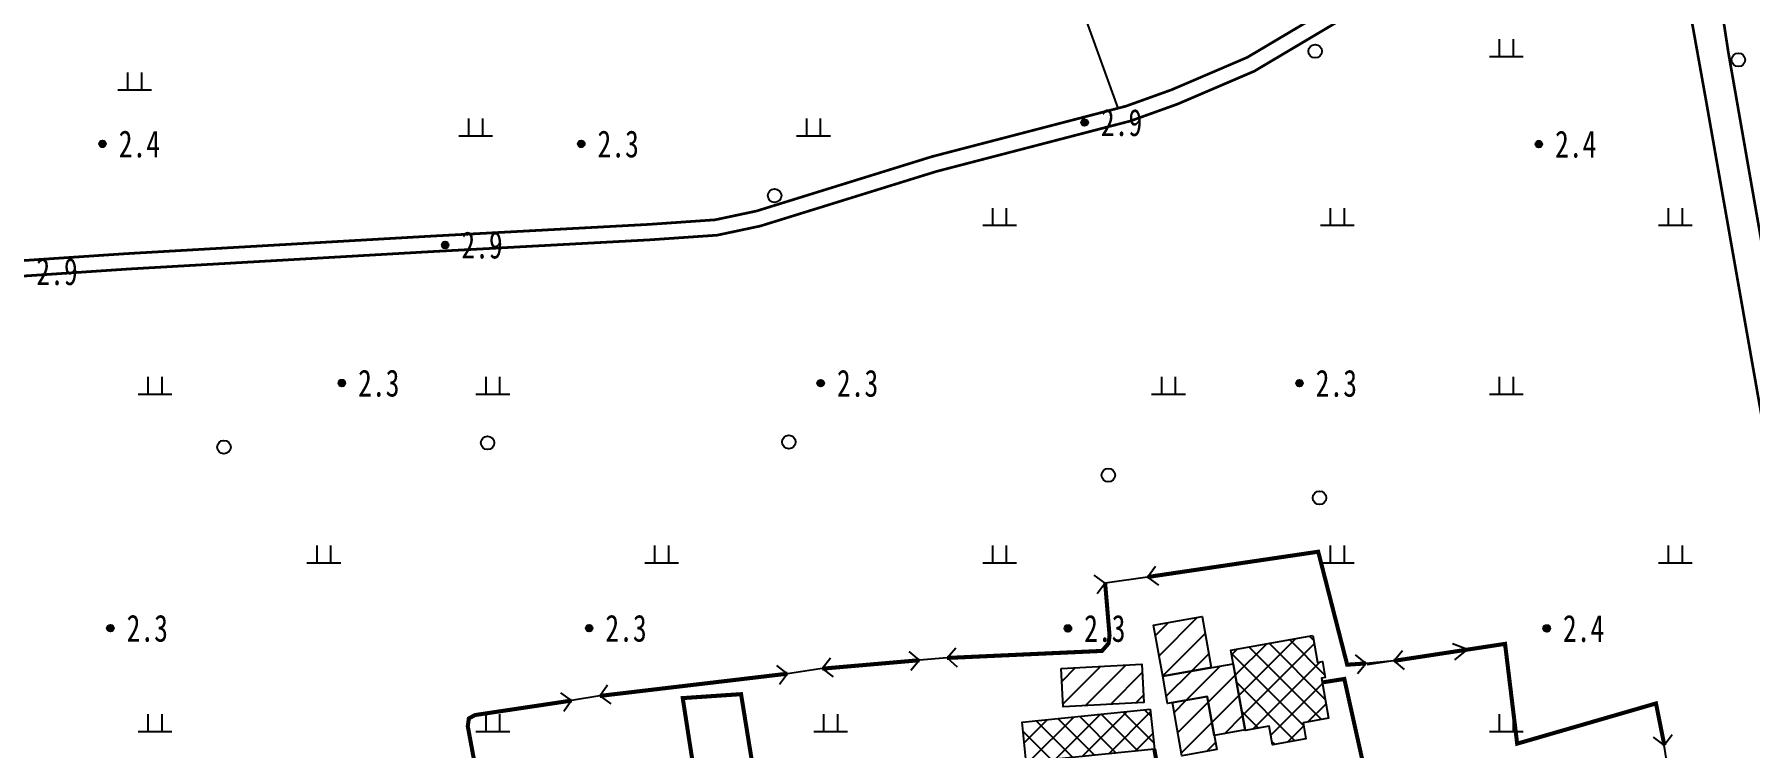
# Model space of a CAD drawing. Header units: metres. Extents: x 494039 to 619385, y 3351420 to 3402703.
# Drawn here: x 589302.3 to 589556.1, y 3393084 to 3393189.7 of the extents above; entities that cross this region are included whole.
import ezdxf
from ezdxf.enums import TextEntityAlignment as Align

# ---------------------------------------------------------------- set-up
doc = ezdxf.new("R2010")
doc.units = ezdxf.units.M
for name, pattern in [('2180', [0]), ('2430', [0]), ('9610', [0])]:
    doc.linetypes.add(name, pattern=pattern)
for name, color, linetype in [('220200', 130, 'Continuous'), ('220900', 130, '2180'), ('261301', 141, 'Continuous'), ('310300', 8, 'Continuous'), ('310500', 8, 'Continuous'), ('380201', 8, '2430'), ('420500', 8, 'Continuous'), ('510301', 8, 'Continuous'), ('720100', 8, 'Continuous'), ('810100', 8, '9610'), ('810302', 8, 'Continuous')]:
    doc.layers.add(name, color=color, linetype=linetype)
pattern_1 = [(45, (0, 0), (-1.767766953, 1.767766953), []), (135, (0, 0), (-1.767766953, -1.767766953), [])]
pattern_2 = [(45, (0, 0), (-1.767766953, 1.767766953), [])]

# ---------------------------------------------------------------- blocks, each defined once
blk = doc.blocks.new('gc170')
at = {"linetype": 'Continuous'}
blk.add_circle((0, 0), 0.5, dxfattribs=at)
blk = doc.blocks.new('gu')
at = {"flags": 128}
for points in [[(3.75, 0), (-3.75, 0)], [(2.71, -0.6), (3.75, 0), (3.75, 0), (2.71, 0.6)]]:
    blk.add_lwpolyline(points, dxfattribs=at)
blk = doc.blocks.new('p_point')
for radius in [0.25, 0.2, 0.15, 0.1, 0.05]:
    blk.add_circle((0, 0), radius)
blk.add_point((0, 0))
blk = doc.blocks.new('vm')
at = {"linetype": 'Continuous'}
for p, q in [((-0.5, 0), (-0.5, 1.3)), ((0.5, 1.3), (0.5, 0)), ((1.25, 0), (-1.25, 0))]:
    blk.add_line(p, q, dxfattribs=at)
blk = doc.blocks.new('1-3&1-4')
at = {"layer": '310300', "linetype": 'Continuous'}
h = blk.add_hatch(dxfattribs=at)
h.set_pattern_fill('ANSI31', color=8, scale=20, style=0)
h.set_pattern_definition(pattern_2)
h.paths.add_polyline_path([(589469.2683, 3393094.5793), (589467.9125, 3393102.1512), (589475.1125, 3393103.4405), (589476.4683, 3393095.8685)])
h = blk.add_hatch(dxfattribs=at)
h.set_pattern_fill('ANSI31', color=8, scale=20, style=0)
h.set_pattern_definition(pattern_2)
h.paths.add_polyline_path([(589454.2252, 3393095.75), (589466.183, 3393096.3932), (589466.4896, 3393090.6938), (589454.5318, 3393090.0506)])
h = blk.add_hatch(dxfattribs=at)
h.set_pattern_fill('ANSI31', color=8, scale=20, style=0)
h.set_pattern_definition(pattern_2)
h.paths.add_polyline_path([(589481.4569, 3393086.6257), (589476.8931, 3393085.8085), (589475.8564, 3393091.5983), (589469.9902, 3393090.5479), (589469.2683, 3393094.5793), (589479.6983, 3393096.4469)])
h = blk.add_hatch(dxfattribs=at)
h.set_pattern_fill('ANSI31', color=8, scale=20, style=0)
h.set_pattern_definition(pattern_2)
h.paths.add_polyline_path([(589475.8564, 3393091.5983), (589477.2648, 3393083.733), (589472.1101, 3393082.81), (589470.7018, 3393090.6753)])
at = {"layer": '310500', "linetype": 'Continuous'}
h = blk.add_hatch(dxfattribs=at)
h.set_pattern_fill('ANSI37', color=8, scale=20, style=0)
h.set_pattern_definition(pattern_1)
h.paths.add_polyline_path([(589491.4877, 3393100.6347), (589492.2028, 3393096.6411), (589492.9025, 3393096.7664), (589493.3244, 3393094.4103), (589492.7663, 3393094.3104), (589493.8302, 3393088.3687), (589490.0426, 3393087.6905), (589490.465, 3393085.3312), (589485.52, 3393084.4458), (589485.0314, 3393087.1745), (589481.4727, 3393086.5373), (589479.338, 3393098.4592)])
h = blk.add_hatch(dxfattribs=at)
h.set_pattern_fill('ANSI37', color=8, scale=20, style=0)
h.set_pattern_definition(pattern_1)
h.paths.add_polyline_path([(589467.4344, 3393089.7216), (589468.0391, 3393083.7864), (589449.0782, 3393081.8545), (589448.4735, 3393087.7897)])
at = {"layer": '220200', "color": 141, "linetype": 'Continuous', "const_width": 0.6, "elevation": 2.9279, "flags": 128}
for points in [[(589467.0269, 3393109.2901), (589492.2854, 3393113.039), (589496.5749, 3393096.2969), (589499.3643, 3393096.4862)], [(589437.3504, 3393097.2967), (589460.2888, 3393098.3396), (589461.2496, 3393099.4436), (589461.4073, 3393100.6014), (589460.7548, 3393108.3803)], [(589503.4844, 3393096.8686), (589519.9369, 3393099.3869), (589521.7316, 3393084.6002), (589542.2738, 3393090.5584), (589543.51, 3393084.3643)], [(589418.8947, 3393095.7122), (589433.2951, 3393096.9639)], [(589385.9614, 3393091.6731), (589413.7638, 3393094.968)]]:
    blk.add_lwpolyline(points, dxfattribs=at)
at = {"layer": '220200', "color": 141, "linetype": 'Continuous', "const_width": 0.6, "flags": 128}
blk.add_lwpolyline([(589364.0303, 3393055.8801), (589371.8635, 3393057.8528), (589366.4284, 3393087.1805), (589366.5861, 3393088.3381), (589367.5066, 3393088.8404), (589381.8026, 3393090.9848)], dxfattribs=at)
at = {"layer": '220900', "color": 141, "linetype": 'Continuous'}
for p, q in [((589467.0269, 3393109.2901), (589468.2235, 3393110.8927)), ((589460.7548, 3393108.3803), (589459.1522, 3393109.5769)), ((589460.7548, 3393108.3803), (589459.5582, 3393106.7777)), ((589467.0269, 3393109.2901), (589468.6295, 3393108.0935)), ((589433.2951, 3393096.9639), (589431.77, 3393098.2577)), ((589437.3504, 3393097.2967), (589438.6442, 3393098.8218)), ((589503.4844, 3393096.8686), (589504.7619, 3393098.4075)), ((589413.7638, 3393094.968), (589412.1612, 3393096.1646)), ((589418.8947, 3393095.7122), (589420.0913, 3393097.3148)), ((589418.8947, 3393095.7122), (589420.4973, 3393094.5156)), ((589433.2951, 3393096.9639), (589432.0013, 3393095.4388)), ((589437.3504, 3393097.2967), (589438.8755, 3393096.0029)), ((589499.3643, 3393096.4862), (589497.8254, 3393097.7637)), ((589499.3643, 3393096.4862), (589498.0868, 3393094.9473)), ((589503.4844, 3393096.8686), (589505.0233, 3393095.5911)), ((589385.9614, 3393091.6731), (589387.1257, 3393093.2993)), ((589413.7638, 3393094.968), (589412.5672, 3393093.3654)), ((589381.8026, 3393090.9848), (589380.1764, 3393092.1491)), ((589381.8026, 3393090.9848), (589380.6383, 3393089.3586)), ((589385.9614, 3393091.6731), (589387.5876, 3393090.5088)), ((589543.51, 3393084.3643), (589541.8915, 3393085.5393)), ((589543.51, 3393084.3643), (589544.685, 3393085.9828))]:
    blk.add_line(p, q, dxfattribs=at)
at = {"layer": '220900', "color": 141, "linetype": '2180', "flags": 128}
for points, elevation in [([(589467.0269, 3393109.2901), (589460.7548, 3393108.3803)], 3.1153), ([(589418.8947, 3393095.7122), (589413.7638, 3393094.968)], 3.0885), ([(589437.3504, 3393097.2967), (589433.2951, 3393096.9639)], 3.0885), ([(589503.4844, 3393096.8686), (589499.3643, 3393096.4862)], 3.0885), ([(589385.9614, 3393091.6731), (589381.8026, 3393090.9848)], 3.0885), ([(589544.3398, 3393079.1375), (589543.51, 3393084.3643)], 3.0885)]:
    blk.add_lwpolyline(points, dxfattribs=dict(at, elevation=elevation))
at = {"layer": '310300', "color": 8, "linetype": 'Continuous', "flags": 128}
for points, elevation in [([(589469.2683, 3393094.5793), (589467.9125, 3393102.1512), (589475.1125, 3393103.4405), (589476.4683, 3393095.8685)], 6.8409), ([(589454.2252, 3393095.75), (589466.183, 3393096.3932), (589466.4896, 3393090.6938), (589454.5318, 3393090.0506)], 5.4902), ([(589481.4569, 3393086.6257), (589476.8931, 3393085.8085), (589475.8564, 3393091.5983), (589469.9902, 3393090.5479), (589469.2683, 3393094.5793), (589479.6983, 3393096.4469)], 6.8409), ([(589475.8564, 3393091.5983), (589477.2648, 3393083.733), (589472.1101, 3393082.81), (589470.7018, 3393090.6753)], 6.8409)]:
    blk.add_lwpolyline(points, close=True, dxfattribs=dict(at, elevation=elevation))
at = {"layer": '310500', "color": 8, "linetype": 'Continuous', "flags": 128}
for points in [[(589491.4877, 3393100.6347), (589492.2028, 3393096.6411), (589492.9025, 3393096.7664), (589493.3244, 3393094.4103), (589492.7663, 3393094.3104), (589493.8302, 3393088.3687), (589490.0426, 3393087.6905), (589490.465, 3393085.3312), (589485.52, 3393084.4458), (589485.0314, 3393087.1745), (589481.4727, 3393086.5373), (589479.338, 3393098.4592)], [(589467.4344, 3393089.7216), (589468.0391, 3393083.7864), (589449.0782, 3393081.8545), (589448.4735, 3393087.7897)]]:
    blk.add_lwpolyline(points, close=True, dxfattribs=at)
at = {"layer": '380201', "color": 8, "linetype": '2430', "const_width": 0.6, "flags": 128}
blk.add_lwpolyline([(589472.4592, 3393074.9085), (589474.9071, 3393062.3061), (589500.3877, 3393075.1107), (589496.1485, 3393094.1871), (589492.8806, 3393093.6719)], dxfattribs=at)
blk.add_lwpolyline([(589411.3439, 3393064.2672), (589406.8736, 3393091.9342), (589398.2399, 3393091.3508), (589402.825, 3393061.7036)], close=True, dxfattribs=at)
at = {"layer": '380201', "color": 8, "linetype": '2430', "const_width": 0.6, "elevation": 5.979, "flags": 128}
blk.add_lwpolyline([(589468.656, 3393050.0296), (589473.5657, 3393051.3177), (589468.0391, 3393083.7864)], dxfattribs=at)
at = {"layer": '420500', "color": 8, "linetype": 'Continuous', "const_width": 0.4, "flags": 128}
for points in [[(589251.9972, 3393013.7719), (589250.6574, 3393016.0308), (589250.085, 3393017.7202), (589249.9605, 3393067.7168), (589249.6271, 3393118.669), (589250.0933, 3393146.2204), (589251.3817, 3393148.6234), (589253.1068, 3393150.5275), (589276.4974, 3393152.2534), (589316.1173, 3393154.9124), (589361.0366, 3393157.4963), (589393.3171, 3393159.2379), (589403.344, 3393159.9327), (589409.7364, 3393161.2907), (589435.7716, 3393169.3711), (589464.5099, 3393176.8522), (589471.4561, 3393179.3497), (589482.8296, 3393184.2268), (589495.9073, 3393191.9988), (589512.8777, 3393203.3135), (589522.4868, 3393209.953), (589536.9014, 3393216.0821), (589542.3376, 3393217.8807), (589543.8645, 3393218.2018)], [(589543.8645, 3393218.2018), (589544.2236, 3393216.2353), (589544.68, 3393207.8041), (589549.6994, 3393179.7833), (589559.8701, 3393121.9269), (589566.1342, 3393089.7494)], [(589570.9272, 3393089.5681), (589565.2952, 3393116.5406), (589552.9749, 3393187.0696), (589549.4702, 3393209.9699), (589550.3865, 3393215.2651), (589551.7255, 3393218.551)], [(589522.7254, 3393212.545), (589521.3755, 3393211.9711), (589511.5905, 3393205.21), (589494.6853, 3393193.9388), (589481.7879, 3393186.2741), (589470.6159, 3393181.4834), (589463.832, 3393179.0442), (589435.1429, 3393171.5759), (589409.1574, 3393163.5109), (589403.0251, 3393162.2081), (589393.1761, 3393161.5257), (589360.909, 3393159.7848), (589315.9747, 3393157.2001), (589276.3366, 3393154.5398), (589256.2436, 3393153.0618), (589243.4606, 3393153.2984), (589243.6158, 3393150.7206), (589246.0753, 3393150.8098), (589247.811, 3393146.8142), (589247.3349, 3393118.6809), (589247.6685, 3393067.7065), (589247.7939, 3393017.3398), (589247.4686, 3393015.2612), (589246.2678, 3393013.0333)]]:
    blk.add_lwpolyline(points, dxfattribs=at)
at = {"layer": '810100', "color": 8, "linetype": '9610', "flags": 128}
blk.add_lwpolyline([(589464.1239, 3393219.621), (589459.2706, 3393217.6023), (589464.2558, 3393203.461), (589457.2409, 3393199.704), (589456.2411, 3393198.2489), (589456.5264, 3393195.7498), (589462.6374, 3393178.7332)], dxfattribs=at)
at = {"layer": '261301', "color": 141, "linetype": 'Continuous', "xscale": 2, "yscale": 2, "rotation": 8.703228908037206}
blk.add_blockref('gu', (589506.9696, 3393097.402, 3.0618), dxfattribs=at)
at = {"layer": '510301', "color": 8, "linetype": 'Continuous', "xscale": 2, "yscale": 2}
for p in [(589491.8308, 3393187.182, 4.0942), (589554.4739, 3393185.9063, 3.86), (589411.8358, 3393165.7972, 3.5321), (589330.3423, 3393128.5341, 3.5879), (589369.3583, 3393129.1602, 3.6883), (589413.9465, 3393129.297, 3.6147), (589461.2258, 3393124.3703, 3.6816), (589492.476, 3393121.0237, 3.9024)]:
    blk.add_blockref('gc170', p, dxfattribs=at)
at = {"layer": '720100', "color": 8, "linetype": 'Continuous', "xscale": 2, "yscale": 2, "zscale": 2}
for p in [(589457.7204, 3393176.6234, 2.9024), (589312.3705, 3393173.4522, 2.4143), (589383.2253, 3393173.4523, 2.3145), (589524.9372, 3393173.4269, 2.4286), (589363.0752, 3393158.4805, 2.9128), (589347.7978, 3393138.0249, 2.3344), (589418.655, 3393137.9993, 2.2766), (589489.5097, 3393137.9994, 2.3077), (589313.5351, 3393101.7059, 2.3363), (589384.3899, 3393101.706, 2.3173), (589455.247, 3393101.6804, 2.3395), (589526.1018, 3393101.6806, 2.3727)]:
    blk.add_blockref('p_point', p, dxfattribs=at)
at = {"layer": '810302', "color": 8, "linetype": 'Continuous', "xscale": 2, "yscale": 2}
for p in [(589520.1297, 3393186.3519), (589317.1431, 3393181.4167), (589367.5969, 3393174.6157), (589417.5969, 3393174.6157), (589445.1297, 3393161.3519), (589495.1297, 3393161.3519), (589545.1297, 3393161.3519), (589320.1297, 3393136.3519), (589370.1297, 3393136.3519), (589470.1297, 3393136.3519), (589520.1297, 3393136.3519), (589345.1297, 3393111.3519), (589395.1297, 3393111.3519), (589445.1297, 3393111.3519), (589495.1297, 3393111.3519), (589545.1297, 3393111.3519), (589320.1297, 3393086.3519), (589370.1297, 3393086.3519), (589420.1297, 3393086.3519), (589520.1297, 3393086.3519)]:
    blk.add_blockref('vm', p, dxfattribs=at)
at = {"layer": '720100', "color": 8, "width": 0.75}
for s, p in [('2.9', (589460.1204, 3393176.6234, 2.9024)), ('2.4', (589314.7705, 3393173.4522, 2.4143)), ('2.3', (589385.6253, 3393173.4523, 2.3145)), ('2.4', (589527.3372, 3393173.4269, 2.4286)), ('2.9', (589365.4752, 3393158.4805, 2.9128)), ('2.9', (589302.5799, 3393154.5495, 2.9079)), ('2.3', (589350.1978, 3393138.0249, 2.3344)), ('2.3', (589421.055, 3393137.9993, 2.2766)), ('2.3', (589491.9097, 3393137.9994, 2.3077)), ('2.3', (589315.9351, 3393101.7059, 2.3363)), ('2.3', (589386.7899, 3393101.706, 2.3173)), ('2.3', (589457.647, 3393101.6804, 2.3395)), ('2.4', (589528.5018, 3393101.6806, 2.3727))]:
    blk.add_text(s, height=4, dxfattribs=at).set_placement(p, align=Align.MIDDLE_LEFT)

msp = doc.modelspace()

# ---------------------------------------------------------------- block references
msp.add_blockref('1-3&1-4', (0, 0))

doc.saveas('drawing.dxf')
